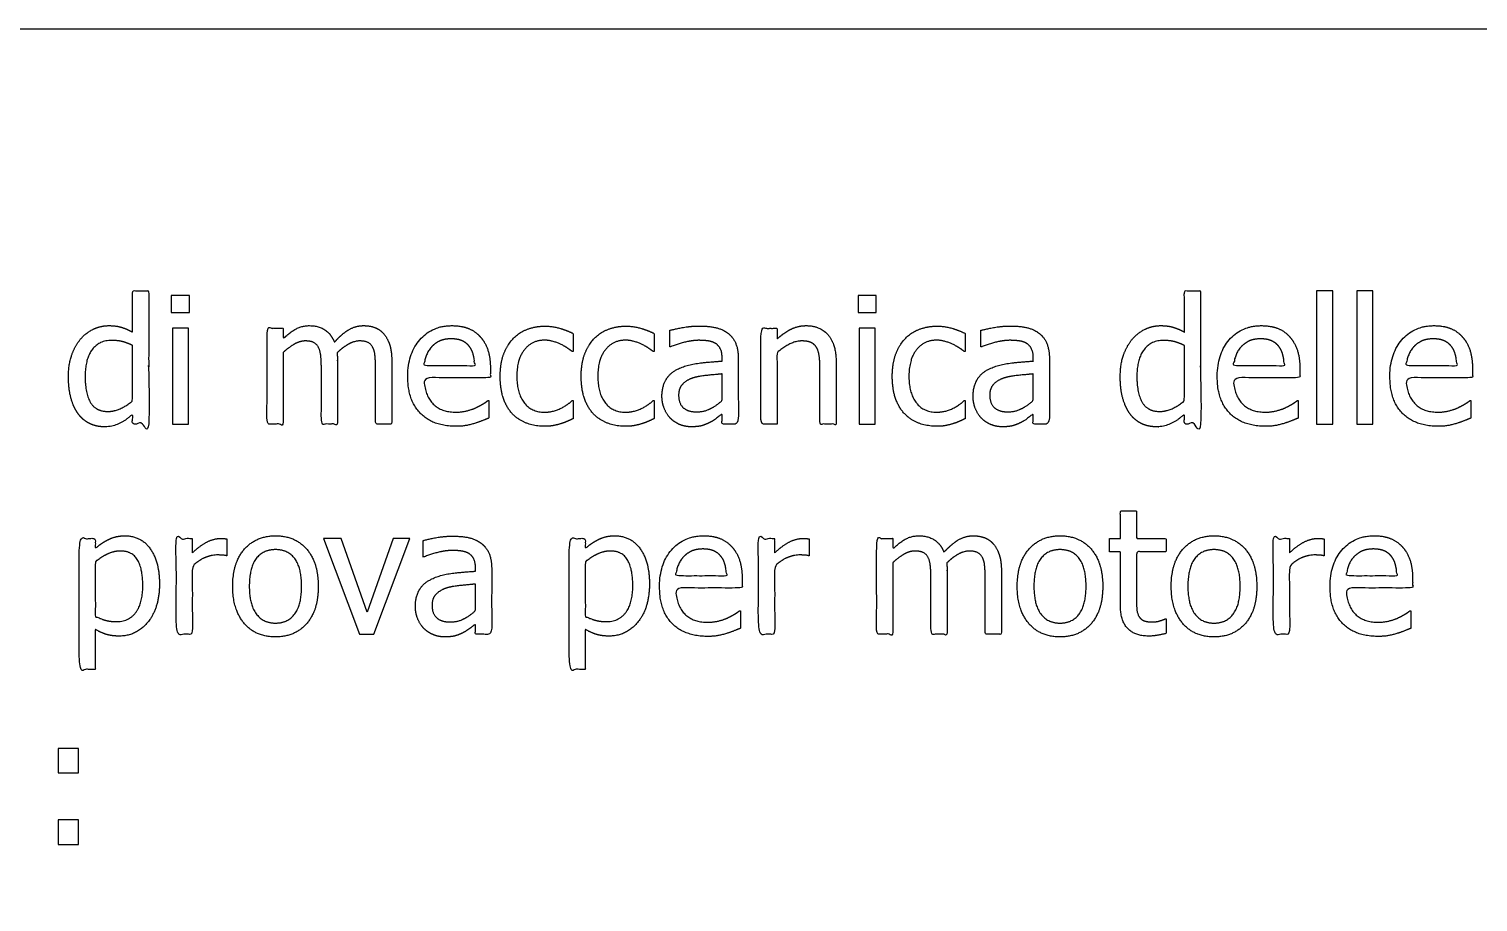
# Model space of a CAD drawing. Header units: millimetres. Extents: x -58 to 35, y -46 to 15.
# Drawn here: x -18.78 to 3.93, y 1.32 to 15 of the extents above; entities that cross this region are included whole.
import ezdxf

# ---------------------------------------------------------------- set-up
doc = ezdxf.new("R2010")
doc.units = ezdxf.units.MM
doc.layers.add('frase', color=1, linetype='Continuous')

msp = doc.modelspace()

# ---------------------------------------------------------------- linework, layer by layer
msp.add_lwpolyline([(31, -15), (-31, -15), (-31, -10), (-35, -10), (-35, -5), (-31, -5), (-31, 0), (-35, 0), (-35, 5), (-31, 5), (-31, 10), (-35, 10), (-35, 12, -0.414214), (-32, 15), (32, 15, -0.414214)], format="xyb")
at = {"layer": 'frase'}
for points in [[(-16.26, 10.559), (-16.26, 10.821), (-16.547, 10.821), (-16.547, 10.559)], [(-5.5, 10.559), (-5.5, 10.821), (-5.786, 10.821), (-5.786, 10.559)], [(1.651, 8.808), (1.651, 10.898), (1.398, 10.898), (1.398, 8.808)], [(2.28, 8.808), (2.28, 10.898), (2.027, 10.898), (2.027, 8.808)], [(-16.278, 8.808), (-16.278, 10.309), (-16.53, 10.309), (-16.53, 8.808)], [(-5.517, 8.808), (-5.517, 10.309), (-5.77, 10.309), (-5.77, 8.808)], [(-12.808, 7.016), (-13.07, 7.016), (-13.477, 5.861), (-13.887, 7.016), (-14.161, 7.016), (-13.6, 5.515), (-13.373, 5.515)], [(-17.999, 3.341), (-17.999, 3.723), (-18.32, 3.723), (-18.32, 3.341)], [(-17.999, 2.222), (-17.999, 2.605), (-18.32, 2.605), (-18.32, 2.222)]]:
    msp.add_lwpolyline(points, close=True, dxfattribs=at)
for points, knots in [([(-17.154, 10.249), (-17.247, 10.301), (-17.414, 10.351), (-17.525, 10.351), (-17.654, 10.351), (-17.885, 10.24), (-17.968, 10.142), (-18.057, 10.034), (-18.159, 9.745), (-18.159, 9.547), (-18.159, 9.358), (-18.078, 9.066), (-18.005, 8.967), (-17.932, 8.868), (-17.725, 8.766), (-17.602, 8.766), (-17.525, 8.766), (-17.41, 8.794), (-17.357, 8.82), (-17.299, 8.847), (-17.213, 8.912), (-17.154, 8.961), (-17.154, 8.885), (-17.154, 8.808), (-17.028, 8.808), (-16.902, 8.808), (-16.902, 9.853), (-16.902, 10.898), (-17.028, 10.898), (-17.154, 10.898), (-17.154, 10.573), (-17.154, 10.249)], [0, 0, 0, 1, 2, 2, 3, 4, 4, 5, 6, 6, 7, 8, 8, 9, 10, 10, 11, 12, 12, 13, 14, 14, 15, 15, 16, 16, 17, 17, 18, 18, 19, 19, 19]), ([(-0.673, 10.249), (-0.765, 10.301), (-0.932, 10.351), (-1.044, 10.351), (-1.172, 10.351), (-1.404, 10.24), (-1.487, 10.142), (-1.576, 10.034), (-1.678, 9.745), (-1.678, 9.547), (-1.678, 9.358), (-1.597, 9.066), (-1.524, 8.967), (-1.451, 8.868), (-1.243, 8.766), (-1.12, 8.766), (-1.044, 8.766), (-0.929, 8.794), (-0.876, 8.82), (-0.817, 8.847), (-0.731, 8.912), (-0.673, 8.961), (-0.673, 8.885), (-0.673, 8.808), (-0.547, 8.808), (-0.42, 8.808), (-0.42, 9.853), (-0.42, 10.898), (-0.547, 10.898), (-0.673, 10.898), (-0.673, 10.573), (-0.673, 10.249)], [0, 0, 0, 1, 2, 2, 3, 4, 4, 5, 6, 6, 7, 8, 8, 9, 10, 10, 11, 12, 12, 13, 14, 14, 15, 15, 16, 16, 17, 17, 18, 18, 19, 19, 19]), ([(-14.795, 9.93), (-14.71, 10.009), (-14.53, 10.111), (-14.449, 10.111), (-14.363, 10.111), (-14.265, 10.06), (-14.239, 10.006), (-14.213, 9.957), (-14.196, 9.781), (-14.196, 9.677), (-14.196, 9.243), (-14.196, 8.808), (-14.07, 8.808), (-13.944, 8.808), (-13.944, 9.303), (-13.944, 9.797), (-13.944, 9.839), (-13.947, 9.902), (-13.949, 9.925), (-13.855, 10.016), (-13.676, 10.111), (-13.598, 10.111), (-13.513, 10.111), (-13.414, 10.06), (-13.388, 10.006), (-13.362, 9.957), (-13.346, 9.781), (-13.346, 9.677), (-13.346, 9.243), (-13.346, 8.808), (-13.219, 8.808), (-13.093, 8.808), (-13.093, 9.303), (-13.093, 9.797), (-13.093, 9.951), (-13.159, 10.155), (-13.219, 10.223), (-13.278, 10.291), (-13.436, 10.351), (-13.534, 10.351), (-13.66, 10.351), (-13.877, 10.22), (-13.992, 10.092), (-14.046, 10.23), (-14.252, 10.351), (-14.384, 10.351), (-14.501, 10.351), (-14.696, 10.243), (-14.795, 10.144), (-14.795, 10.227), (-14.795, 10.309), (-14.921, 10.309), (-15.047, 10.309), (-15.047, 9.559), (-15.047, 8.808), (-14.921, 8.808), (-14.795, 8.808), (-14.795, 9.369), (-14.795, 9.93)], [0, 0, 0, 1, 2, 2, 3, 4, 4, 5, 6, 6, 7, 7, 8, 8, 9, 9, 10, 11, 11, 12, 13, 13, 14, 15, 15, 16, 17, 17, 18, 18, 19, 19, 20, 20, 21, 22, 22, 23, 24, 24, 25, 26, 26, 27, 28, 28, 29, 30, 30, 31, 31, 32, 32, 33, 33, 34, 34, 35, 35, 35]), ([(-11.589, 9.176), (-11.619, 9.15), (-11.713, 9.094), (-11.782, 9.061), (-11.846, 9.032), (-12.007, 8.995), (-12.09, 8.995), (-12.323, 8.995), (-12.585, 9.272), (-12.585, 9.533), (-12.066, 9.533), (-11.547, 9.533), (-11.547, 9.602), (-11.547, 9.671), (-11.547, 9.851), (-11.632, 10.098), (-11.713, 10.184), (-11.793, 10.27), (-12.008, 10.351), (-12.148, 10.351), (-12.457, 10.351), (-12.842, 9.917), (-12.842, 9.551), (-12.842, 9.178), (-12.446, 8.774), (-12.086, 8.774), (-11.996, 8.774), (-11.876, 8.795), (-11.803, 8.816), (-11.751, 8.831), (-11.618, 8.883), (-11.574, 8.901), (-11.574, 9.039), (-11.574, 9.176), (-11.581, 9.176), (-11.589, 9.176)], [0, 0, 0, 1, 2, 2, 3, 4, 4, 5, 6, 6, 7, 7, 8, 8, 9, 10, 10, 11, 12, 12, 13, 14, 14, 15, 16, 16, 17, 18, 18, 19, 20, 20, 21, 21, 22, 22, 22]), ([(-10.266, 9.176), (-10.352, 9.097), (-10.576, 8.995), (-10.699, 8.995), (-10.903, 8.995), (-11.133, 9.291), (-11.133, 9.556), (-11.133, 9.826), (-10.895, 10.123), (-10.699, 10.123), (-10.634, 10.123), (-10.491, 10.082), (-10.438, 10.056), (-10.378, 10.026), (-10.294, 9.967), (-10.266, 9.945), (-10.259, 9.945), (-10.252, 9.945), (-10.252, 10.086), (-10.252, 10.228), (-10.341, 10.274), (-10.571, 10.343), (-10.694, 10.343), (-10.846, 10.343), (-11.111, 10.238), (-11.2, 10.139), (-11.289, 10.042), (-11.394, 9.753), (-11.394, 9.556), (-11.394, 9.358), (-11.292, 9.063), (-11.2, 8.967), (-11.107, 8.87), (-10.85, 8.774), (-10.694, 8.774), (-10.615, 8.774), (-10.513, 8.794), (-10.448, 8.813), (-10.402, 8.825), (-10.289, 8.875), (-10.252, 8.893), (-10.252, 9.034), (-10.252, 9.176), (-10.259, 9.176), (-10.266, 9.176)], [0, 0, 0, 1, 2, 2, 3, 4, 4, 5, 6, 6, 7, 8, 8, 9, 10, 10, 11, 11, 12, 12, 13, 14, 14, 15, 16, 16, 17, 18, 18, 19, 20, 20, 21, 22, 22, 23, 24, 24, 25, 26, 26, 27, 27, 28, 28, 28]), ([(-8.997, 9.176), (-9.083, 9.097), (-9.307, 8.995), (-9.43, 8.995), (-9.634, 8.995), (-9.864, 9.291), (-9.864, 9.556), (-9.864, 9.826), (-9.626, 10.123), (-9.43, 10.123), (-9.365, 10.123), (-9.222, 10.082), (-9.169, 10.056), (-9.109, 10.026), (-9.025, 9.967), (-8.997, 9.945), (-8.99, 9.945), (-8.983, 9.945), (-8.983, 10.086), (-8.983, 10.228), (-9.072, 10.274), (-9.302, 10.343), (-9.425, 10.343), (-9.577, 10.343), (-9.842, 10.238), (-9.931, 10.139), (-10.02, 10.042), (-10.125, 9.753), (-10.125, 9.556), (-10.125, 9.358), (-10.023, 9.063), (-9.931, 8.967), (-9.838, 8.87), (-9.581, 8.774), (-9.425, 8.774), (-9.346, 8.774), (-9.243, 8.794), (-9.179, 8.813), (-9.133, 8.825), (-9.02, 8.875), (-8.983, 8.893), (-8.983, 9.034), (-8.983, 9.176), (-8.99, 9.176), (-8.997, 9.176)], [0, 0, 0, 1, 2, 2, 3, 4, 4, 5, 6, 6, 7, 8, 8, 9, 10, 10, 11, 11, 12, 12, 13, 14, 14, 15, 16, 16, 17, 18, 18, 19, 20, 20, 21, 22, 22, 23, 24, 24, 25, 26, 26, 27, 27, 28, 28, 28]), ([(-7.827, 10.233), (-7.911, 10.296), (-8.124, 10.345), (-8.279, 10.345), (-8.407, 10.345), (-8.668, 10.296), (-8.738, 10.277), (-8.738, 10.148), (-8.738, 10.019), (-8.731, 10.019), (-8.723, 10.019), (-8.605, 10.069), (-8.368, 10.121), (-8.281, 10.121), (-8.206, 10.121), (-8.067, 10.102), (-8.018, 10.071), (-7.97, 10.04), (-7.916, 9.932), (-7.916, 9.844), (-7.916, 9.82), (-7.916, 9.795), (-8.115, 9.784), (-8.459, 9.74), (-8.585, 9.682), (-8.728, 9.619), (-8.859, 9.398), (-8.859, 9.243), (-8.859, 9.142), (-8.786, 8.961), (-8.726, 8.899), (-8.663, 8.836), (-8.496, 8.766), (-8.404, 8.766), (-8.29, 8.766), (-8.166, 8.804), (-8.099, 8.839), (-8.051, 8.863), (-7.947, 8.945), (-7.916, 8.967), (-7.916, 8.888), (-7.916, 8.808), (-7.79, 8.808), (-7.663, 8.808), (-7.663, 9.321), (-7.663, 9.834), (-7.663, 9.975), (-7.744, 10.171), (-7.827, 10.233)], [0, 0, 0, 1, 2, 2, 3, 4, 4, 5, 5, 6, 6, 7, 8, 8, 9, 10, 10, 11, 12, 12, 13, 13, 14, 15, 15, 16, 17, 17, 18, 19, 19, 20, 21, 21, 22, 23, 23, 24, 25, 25, 26, 26, 27, 27, 28, 28, 29, 30, 30, 30]), ([(-6.6, 10.351), (-6.723, 10.351), (-6.942, 10.244), (-7.055, 10.142), (-7.055, 10.226), (-7.055, 10.309), (-7.182, 10.309), (-7.308, 10.309), (-7.308, 9.559), (-7.308, 8.808), (-7.182, 8.808), (-7.055, 8.808), (-7.055, 9.369), (-7.055, 9.93), (-6.96, 10.011), (-6.76, 10.111), (-6.666, 10.111), (-6.572, 10.111), (-6.462, 10.056), (-6.431, 10), (-6.402, 9.946), (-6.383, 9.768), (-6.383, 9.664), (-6.383, 9.236), (-6.383, 8.808), (-6.256, 8.808), (-6.13, 8.808), (-6.13, 9.295), (-6.13, 9.782), (-6.13, 10.06), (-6.38, 10.351), (-6.6, 10.351)], [0, 0, 0, 1, 2, 2, 3, 3, 4, 4, 5, 5, 6, 6, 7, 7, 8, 9, 9, 10, 11, 11, 12, 13, 13, 14, 14, 15, 15, 16, 16, 17, 18, 18, 18]), ([(-4.122, 9.176), (-4.208, 9.097), (-4.431, 8.995), (-4.555, 8.995), (-4.759, 8.995), (-4.989, 9.291), (-4.989, 9.556), (-4.989, 9.826), (-4.751, 10.123), (-4.555, 10.123), (-4.49, 10.123), (-4.347, 10.082), (-4.294, 10.056), (-4.234, 10.026), (-4.149, 9.967), (-4.122, 9.945), (-4.115, 9.945), (-4.107, 9.945), (-4.107, 10.086), (-4.107, 10.228), (-4.196, 10.274), (-4.427, 10.343), (-4.55, 10.343), (-4.702, 10.343), (-4.966, 10.238), (-5.055, 10.139), (-5.145, 10.042), (-5.25, 9.753), (-5.25, 9.556), (-5.25, 9.358), (-5.148, 9.063), (-5.055, 8.967), (-4.963, 8.87), (-4.705, 8.774), (-4.55, 8.774), (-4.47, 8.774), (-4.368, 8.794), (-4.303, 8.813), (-4.258, 8.825), (-4.145, 8.875), (-4.107, 8.893), (-4.107, 9.034), (-4.107, 9.176), (-4.115, 9.176), (-4.122, 9.176)], [0, 0, 0, 1, 2, 2, 3, 4, 4, 5, 6, 6, 7, 8, 8, 9, 10, 10, 11, 11, 12, 12, 13, 14, 14, 15, 16, 16, 17, 18, 18, 19, 20, 20, 21, 22, 22, 23, 24, 24, 25, 26, 26, 27, 27, 28, 28, 28]), ([(-2.952, 10.233), (-3.036, 10.296), (-3.248, 10.345), (-3.404, 10.345), (-3.532, 10.345), (-3.793, 10.296), (-3.863, 10.277), (-3.863, 10.148), (-3.863, 10.019), (-3.855, 10.019), (-3.848, 10.019), (-3.73, 10.069), (-3.493, 10.121), (-3.406, 10.121), (-3.331, 10.121), (-3.192, 10.102), (-3.143, 10.071), (-3.094, 10.04), (-3.041, 9.932), (-3.041, 9.844), (-3.041, 9.82), (-3.041, 9.795), (-3.24, 9.784), (-3.584, 9.74), (-3.71, 9.682), (-3.853, 9.619), (-3.984, 9.398), (-3.984, 9.243), (-3.984, 9.142), (-3.911, 8.961), (-3.851, 8.899), (-3.788, 8.836), (-3.621, 8.766), (-3.529, 8.766), (-3.415, 8.766), (-3.29, 8.804), (-3.224, 8.839), (-3.175, 8.863), (-3.072, 8.945), (-3.041, 8.967), (-3.041, 8.888), (-3.041, 8.808), (-2.914, 8.808), (-2.788, 8.808), (-2.788, 9.321), (-2.788, 9.834), (-2.788, 9.975), (-2.869, 10.171), (-2.952, 10.233)], [0, 0, 0, 1, 2, 2, 3, 4, 4, 5, 5, 6, 6, 7, 8, 8, 9, 10, 10, 11, 12, 12, 13, 13, 14, 15, 15, 16, 17, 17, 18, 19, 19, 20, 21, 21, 22, 23, 23, 24, 25, 25, 26, 26, 27, 27, 28, 28, 29, 30, 30, 30]), ([(1.095, 9.176), (1.064, 9.15), (0.97, 9.094), (0.902, 9.061), (0.838, 9.032), (0.677, 8.995), (0.594, 8.995), (0.361, 8.995), (0.098, 9.272), (0.098, 9.533), (0.618, 9.533), (1.137, 9.533), (1.137, 9.602), (1.137, 9.671), (1.137, 9.851), (1.051, 10.098), (0.97, 10.184), (0.891, 10.27), (0.675, 10.351), (0.536, 10.351), (0.227, 10.351), (-0.158, 9.917), (-0.158, 9.551), (-0.158, 9.178), (0.238, 8.774), (0.598, 8.774), (0.688, 8.774), (0.808, 8.795), (0.881, 8.816), (0.933, 8.831), (1.066, 8.883), (1.11, 8.901), (1.11, 9.039), (1.11, 9.176), (1.103, 9.176), (1.095, 9.176)], [0, 0, 0, 1, 2, 2, 3, 4, 4, 5, 6, 6, 7, 7, 8, 8, 9, 10, 10, 11, 12, 12, 13, 14, 14, 15, 16, 16, 17, 18, 18, 19, 20, 20, 21, 21, 22, 22, 22]), ([(3.8, 9.176), (3.769, 9.15), (3.675, 9.094), (3.607, 9.061), (3.543, 9.032), (3.382, 8.995), (3.299, 8.995), (3.066, 8.995), (2.804, 9.272), (2.804, 9.533), (3.323, 9.533), (3.842, 9.533), (3.842, 9.602), (3.842, 9.671), (3.842, 9.851), (3.757, 10.098), (3.675, 10.184), (3.596, 10.27), (3.381, 10.351), (3.241, 10.351), (2.932, 10.351), (2.547, 9.917), (2.547, 9.551), (2.547, 9.178), (2.943, 8.774), (3.303, 8.774), (3.393, 8.774), (3.513, 8.795), (3.586, 8.816), (3.638, 8.831), (3.771, 8.883), (3.815, 8.901), (3.815, 9.039), (3.815, 9.176), (3.808, 9.176), (3.8, 9.176)], [0, 0, 0, 1, 2, 2, 3, 4, 4, 5, 6, 6, 7, 7, 8, 8, 9, 10, 10, 11, 12, 12, 13, 14, 14, 15, 16, 16, 17, 18, 18, 19, 20, 20, 21, 21, 22, 22, 22]), ([(-17.154, 10.04), (-17.154, 9.607), (-17.154, 9.173), (-17.243, 9.097), (-17.444, 9.006), (-17.543, 9.006), (-17.73, 9.006), (-17.898, 9.287), (-17.898, 9.552), (-17.898, 9.828), (-17.678, 10.12), (-17.483, 10.12), (-17.397, 10.12), (-17.248, 10.086), (-17.154, 10.04)], [0, 0, 0, 1, 1, 2, 3, 3, 4, 5, 5, 6, 7, 7, 8, 9, 9, 9]), ([(-11.879, 10.027), (-11.838, 9.977), (-11.796, 9.828), (-11.793, 9.726), (-12.189, 9.726), (-12.585, 9.726), (-12.577, 9.821), (-12.519, 9.966), (-12.462, 10.026), (-12.404, 10.084), (-12.263, 10.144), (-12.162, 10.144), (-12.06, 10.144), (-11.923, 10.084), (-11.879, 10.027)], [0, 0, 0, 1, 2, 2, 3, 3, 4, 5, 5, 6, 7, 7, 8, 9, 9, 9]), ([(-0.673, 10.04), (-0.673, 9.607), (-0.673, 9.173), (-0.762, 9.097), (-0.963, 9.006), (-1.062, 9.006), (-1.248, 9.006), (-1.417, 9.287), (-1.417, 9.552), (-1.417, 9.828), (-1.196, 10.12), (-1.002, 10.12), (-0.916, 10.12), (-0.767, 10.086), (-0.673, 10.04)], [0, 0, 0, 1, 1, 2, 3, 3, 4, 5, 5, 6, 7, 7, 8, 9, 9, 9]), ([(0.805, 10.027), (0.846, 9.977), (0.888, 9.828), (0.891, 9.726), (0.495, 9.726), (0.098, 9.726), (0.107, 9.821), (0.165, 9.966), (0.222, 10.026), (0.28, 10.084), (0.421, 10.144), (0.522, 10.144), (0.624, 10.144), (0.761, 10.084), (0.805, 10.027)], [0, 0, 0, 1, 2, 2, 3, 3, 4, 5, 5, 6, 7, 7, 8, 9, 9, 9]), ([(3.51, 10.027), (3.551, 9.977), (3.593, 9.828), (3.596, 9.726), (3.2, 9.726), (2.804, 9.726), (2.812, 9.821), (2.87, 9.966), (2.927, 10.026), (2.985, 10.084), (3.126, 10.144), (3.227, 10.144), (3.329, 10.144), (3.466, 10.084), (3.51, 10.027)], [0, 0, 0, 1, 2, 2, 3, 3, 4, 5, 5, 6, 7, 7, 8, 9, 9, 9]), ([(-7.916, 9.594), (-7.916, 9.386), (-7.916, 9.178), (-8, 9.102), (-8.195, 9), (-8.313, 9), (-8.453, 9), (-8.598, 9.131), (-8.598, 9.261), (-8.598, 9.374), (-8.467, 9.502), (-8.367, 9.533), (-8.281, 9.559), (-8.007, 9.586), (-7.916, 9.594)], [0, 0, 0, 1, 1, 2, 3, 3, 4, 5, 5, 6, 7, 7, 8, 9, 9, 9]), ([(-3.041, 9.594), (-3.041, 9.386), (-3.041, 9.178), (-3.125, 9.102), (-3.32, 9), (-3.438, 9), (-3.577, 9), (-3.723, 9.131), (-3.723, 9.261), (-3.723, 9.374), (-3.592, 9.502), (-3.491, 9.533), (-3.406, 9.559), (-3.132, 9.586), (-3.041, 9.594)], [0, 0, 0, 1, 1, 2, 3, 3, 4, 5, 5, 6, 7, 7, 8, 9, 9, 9]), ([(-1.175, 5.707), (-1.263, 5.707), (-1.365, 5.754), (-1.388, 5.801), (-1.415, 5.854), (-1.423, 5.979), (-1.423, 6.092), (-1.423, 6.45), (-1.423, 6.807), (-1.191, 6.807), (-0.958, 6.807), (-0.958, 6.912), (-0.958, 7.016), (-1.191, 7.016), (-1.423, 7.016), (-1.423, 7.232), (-1.423, 7.447), (-1.55, 7.447), (-1.676, 7.447), (-1.676, 7.232), (-1.676, 7.016), (-1.761, 7.016), (-1.846, 7.016), (-1.846, 6.912), (-1.846, 6.807), (-1.761, 6.807), (-1.676, 6.807), (-1.676, 6.391), (-1.676, 5.976), (-1.676, 5.721), (-1.444, 5.486), (-1.239, 5.486), (-1.175, 5.486), (-1.03, 5.509), (-0.958, 5.528), (-0.958, 5.642), (-0.958, 5.755), (-0.966, 5.755), (-0.973, 5.755), (-0.999, 5.744), (-1.114, 5.707), (-1.175, 5.707)], [0, 0, 0, 1, 2, 2, 3, 4, 4, 5, 5, 6, 6, 7, 7, 8, 8, 9, 9, 10, 10, 11, 11, 12, 12, 13, 13, 14, 14, 15, 15, 16, 17, 17, 18, 19, 19, 20, 20, 21, 21, 22, 23, 23, 23]), ([(-17.279, 7.058), (-17.414, 7.058), (-17.644, 6.945), (-17.738, 6.859), (-17.738, 6.938), (-17.738, 7.016), (-17.864, 7.016), (-17.991, 7.016), (-17.991, 5.99), (-17.991, 4.963), (-17.864, 4.963), (-17.738, 4.963), (-17.738, 5.277), (-17.738, 5.592), (-17.649, 5.538), (-17.477, 5.486), (-17.365, 5.486), (-17.091, 5.486), (-16.733, 5.93), (-16.733, 6.306), (-16.733, 6.65), (-17.021, 7.058), (-17.279, 7.058)], [0, 0, 0, 1, 2, 2, 3, 3, 4, 4, 5, 5, 6, 6, 7, 7, 8, 9, 9, 10, 11, 11, 12, 13, 13, 13]), ([(-15.777, 7.016), (-15.874, 7.016), (-16.08, 6.916), (-16.218, 6.793), (-16.218, 6.904), (-16.218, 7.016), (-16.344, 7.016), (-16.47, 7.016), (-16.47, 6.266), (-16.47, 5.515), (-16.344, 5.515), (-16.218, 5.515), (-16.218, 6.048), (-16.218, 6.58), (-16.127, 6.668), (-15.926, 6.757), (-15.824, 6.757), (-15.78, 6.757), (-15.717, 6.754), (-15.688, 6.746), (-15.681, 6.746), (-15.675, 6.746), (-15.675, 6.877), (-15.675, 7.008), (-15.699, 7.013), (-15.738, 7.016), (-15.777, 7.016)], [0, 0, 0, 1, 2, 2, 3, 3, 4, 4, 5, 5, 6, 6, 7, 7, 8, 9, 9, 10, 11, 11, 12, 12, 13, 13, 14, 15, 15, 15]), ([(-14.914, 7.058), (-15.216, 7.058), (-15.585, 6.642), (-15.585, 6.266), (-15.585, 5.9), (-15.227, 5.473), (-14.914, 5.473), (-14.61, 5.473), (-14.245, 5.887), (-14.245, 6.266), (-14.245, 6.643), (-14.61, 7.058), (-14.914, 7.058)], [0, 0, 0, 1, 2, 2, 3, 4, 4, 5, 6, 6, 7, 8, 8, 8]), ([(-11.691, 6.94), (-11.775, 7.003), (-11.987, 7.052), (-12.143, 7.052), (-12.271, 7.052), (-12.532, 7.003), (-12.602, 6.984), (-12.602, 6.855), (-12.602, 6.726), (-12.594, 6.726), (-12.587, 6.726), (-12.469, 6.776), (-12.232, 6.828), (-12.145, 6.828), (-12.07, 6.828), (-11.931, 6.809), (-11.882, 6.778), (-11.833, 6.747), (-11.78, 6.639), (-11.78, 6.551), (-11.78, 6.527), (-11.78, 6.502), (-11.979, 6.491), (-12.323, 6.447), (-12.449, 6.389), (-12.592, 6.326), (-12.723, 6.105), (-12.723, 5.95), (-12.723, 5.849), (-12.65, 5.668), (-12.59, 5.606), (-12.527, 5.543), (-12.36, 5.473), (-12.268, 5.473), (-12.154, 5.473), (-12.03, 5.511), (-11.963, 5.546), (-11.914, 5.571), (-11.811, 5.652), (-11.78, 5.674), (-11.78, 5.595), (-11.78, 5.515), (-11.654, 5.515), (-11.527, 5.515), (-11.527, 6.028), (-11.527, 6.541), (-11.527, 6.682), (-11.608, 6.878), (-11.691, 6.94)], [0, 0, 0, 1, 2, 2, 3, 4, 4, 5, 5, 6, 6, 7, 8, 8, 9, 10, 10, 11, 12, 12, 13, 13, 14, 15, 15, 16, 17, 17, 18, 19, 19, 20, 21, 21, 22, 23, 23, 24, 25, 25, 26, 26, 27, 27, 28, 28, 29, 30, 30, 30]), ([(-9.602, 7.058), (-9.736, 7.058), (-9.966, 6.945), (-10.06, 6.859), (-10.06, 6.938), (-10.06, 7.016), (-10.187, 7.016), (-10.313, 7.016), (-10.313, 5.99), (-10.313, 4.963), (-10.187, 4.963), (-10.06, 4.963), (-10.06, 5.277), (-10.06, 5.592), (-9.971, 5.538), (-9.799, 5.486), (-9.688, 5.486), (-9.414, 5.486), (-9.055, 5.93), (-9.055, 6.306), (-9.055, 6.65), (-9.344, 7.058), (-9.602, 7.058)], [0, 0, 0, 1, 2, 2, 3, 3, 4, 4, 5, 5, 6, 6, 7, 7, 8, 9, 9, 10, 11, 11, 12, 13, 13, 13]), ([(-7.644, 5.883), (-7.675, 5.857), (-7.769, 5.801), (-7.837, 5.768), (-7.902, 5.739), (-8.062, 5.702), (-8.145, 5.702), (-8.378, 5.702), (-8.641, 5.979), (-8.641, 6.24), (-8.121, 6.24), (-7.602, 6.24), (-7.602, 6.309), (-7.602, 6.378), (-7.602, 6.558), (-7.688, 6.806), (-7.769, 6.891), (-7.848, 6.977), (-8.064, 7.058), (-8.203, 7.058), (-8.513, 7.058), (-8.897, 6.624), (-8.897, 6.258), (-8.897, 5.885), (-8.501, 5.481), (-8.141, 5.481), (-8.051, 5.481), (-7.931, 5.502), (-7.858, 5.524), (-7.806, 5.538), (-7.673, 5.59), (-7.629, 5.608), (-7.629, 5.746), (-7.629, 5.883), (-7.637, 5.883), (-7.644, 5.883)], [0, 0, 0, 1, 2, 2, 3, 4, 4, 5, 6, 6, 7, 7, 8, 8, 9, 10, 10, 11, 12, 12, 13, 14, 14, 15, 16, 16, 17, 18, 18, 19, 20, 20, 21, 21, 22, 22, 22]), ([(-6.652, 7.016), (-6.749, 7.016), (-6.955, 6.916), (-7.093, 6.793), (-7.093, 6.904), (-7.093, 7.016), (-7.219, 7.016), (-7.346, 7.016), (-7.346, 6.266), (-7.346, 5.515), (-7.219, 5.515), (-7.093, 5.515), (-7.093, 6.048), (-7.093, 6.58), (-7.002, 6.668), (-6.801, 6.757), (-6.699, 6.757), (-6.655, 6.757), (-6.592, 6.754), (-6.563, 6.746), (-6.556, 6.746), (-6.55, 6.746), (-6.55, 6.877), (-6.55, 7.008), (-6.574, 7.013), (-6.613, 7.016), (-6.652, 7.016)], [0, 0, 0, 1, 2, 2, 3, 3, 4, 4, 5, 5, 6, 6, 7, 7, 8, 9, 9, 10, 11, 11, 12, 12, 13, 13, 14, 15, 15, 15]), ([(-5.242, 6.637), (-5.158, 6.716), (-4.978, 6.819), (-4.897, 6.819), (-4.811, 6.819), (-4.712, 6.767), (-4.686, 6.713), (-4.66, 6.665), (-4.644, 6.488), (-4.644, 6.384), (-4.644, 5.95), (-4.644, 5.515), (-4.517, 5.515), (-4.391, 5.515), (-4.391, 6.01), (-4.391, 6.504), (-4.391, 6.546), (-4.394, 6.609), (-4.396, 6.632), (-4.302, 6.723), (-4.124, 6.819), (-4.046, 6.819), (-3.96, 6.819), (-3.861, 6.767), (-3.835, 6.713), (-3.809, 6.665), (-3.793, 6.488), (-3.793, 6.384), (-3.793, 5.95), (-3.793, 5.515), (-3.666, 5.515), (-3.54, 5.515), (-3.54, 6.01), (-3.54, 6.504), (-3.54, 6.658), (-3.607, 6.862), (-3.666, 6.93), (-3.725, 6.998), (-3.884, 7.058), (-3.981, 7.058), (-4.107, 7.058), (-4.325, 6.927), (-4.44, 6.799), (-4.493, 6.937), (-4.699, 7.058), (-4.832, 7.058), (-4.949, 7.058), (-5.143, 6.95), (-5.242, 6.851), (-5.242, 6.934), (-5.242, 7.016), (-5.368, 7.016), (-5.495, 7.016), (-5.495, 6.266), (-5.495, 5.515), (-5.368, 5.515), (-5.242, 5.515), (-5.242, 6.076), (-5.242, 6.637)], [0, 0, 0, 1, 2, 2, 3, 4, 4, 5, 6, 6, 7, 7, 8, 8, 9, 9, 10, 11, 11, 12, 13, 13, 14, 15, 15, 16, 17, 17, 18, 18, 19, 19, 20, 20, 21, 22, 22, 23, 24, 24, 25, 26, 26, 27, 28, 28, 29, 30, 30, 31, 31, 32, 32, 33, 33, 34, 34, 35, 35, 35]), ([(-2.621, 7.058), (-2.923, 7.058), (-3.292, 6.642), (-3.292, 6.266), (-3.292, 5.9), (-2.934, 5.473), (-2.621, 5.473), (-2.316, 5.473), (-1.952, 5.887), (-1.952, 6.266), (-1.952, 6.643), (-2.316, 7.058), (-2.621, 7.058)], [0, 0, 0, 1, 2, 2, 3, 4, 4, 5, 6, 6, 7, 8, 8, 8]), ([(-0.208, 7.058), (-0.509, 7.058), (-0.879, 6.642), (-0.879, 6.266), (-0.879, 5.9), (-0.521, 5.473), (-0.208, 5.473), (0.097, 5.473), (0.462, 5.887), (0.462, 6.266), (0.462, 6.643), (0.097, 7.058), (-0.208, 7.058)], [0, 0, 0, 1, 2, 2, 3, 4, 4, 5, 6, 6, 7, 8, 8, 8]), ([(1.415, 7.016), (1.317, 7.016), (1.111, 6.916), (0.974, 6.793), (0.974, 6.904), (0.974, 7.016), (0.847, 7.016), (0.721, 7.016), (0.721, 6.266), (0.721, 5.515), (0.847, 5.515), (0.974, 5.515), (0.974, 6.048), (0.974, 6.58), (1.064, 6.668), (1.265, 6.757), (1.368, 6.757), (1.411, 6.757), (1.475, 6.754), (1.504, 6.746), (1.51, 6.746), (1.517, 6.746), (1.517, 6.877), (1.517, 7.008), (1.492, 7.013), (1.453, 7.016), (1.415, 7.016)], [0, 0, 0, 1, 2, 2, 3, 3, 4, 4, 5, 5, 6, 6, 7, 7, 8, 9, 9, 10, 11, 11, 12, 12, 13, 13, 14, 15, 15, 15]), ([(2.862, 5.883), (2.831, 5.857), (2.737, 5.801), (2.669, 5.768), (2.604, 5.739), (2.444, 5.702), (2.361, 5.702), (2.128, 5.702), (1.865, 5.979), (1.865, 6.24), (2.385, 6.24), (2.904, 6.24), (2.904, 6.309), (2.904, 6.378), (2.904, 6.558), (2.818, 6.806), (2.737, 6.891), (2.658, 6.977), (2.442, 7.058), (2.303, 7.058), (1.993, 7.058), (1.609, 6.624), (1.609, 6.258), (1.609, 5.885), (2.004, 5.481), (2.364, 5.481), (2.455, 5.481), (2.575, 5.502), (2.648, 5.524), (2.7, 5.538), (2.833, 5.59), (2.876, 5.608), (2.876, 5.746), (2.876, 5.883), (2.869, 5.883), (2.862, 5.883)], [0, 0, 0, 1, 2, 2, 3, 4, 4, 5, 6, 6, 7, 7, 8, 8, 9, 10, 10, 11, 12, 12, 13, 14, 14, 15, 16, 16, 17, 18, 18, 19, 20, 20, 21, 21, 22, 22, 22]), ([(-17.341, 6.819), (-17.158, 6.819), (-16.994, 6.535), (-16.994, 6.277), (-16.994, 6.002), (-17.211, 5.713), (-17.407, 5.713), (-17.498, 5.713), (-17.639, 5.749), (-17.738, 5.796), (-17.738, 6.222), (-17.738, 6.648), (-17.649, 6.723), (-17.448, 6.819), (-17.341, 6.819)], [0, 0, 0, 1, 2, 2, 3, 4, 4, 5, 6, 6, 7, 7, 8, 9, 9, 9]), ([(-14.914, 6.841), (-14.718, 6.841), (-14.506, 6.558), (-14.506, 6.266), (-14.506, 5.977), (-14.72, 5.69), (-14.914, 5.69), (-15.111, 5.69), (-15.325, 5.982), (-15.325, 6.266), (-15.325, 6.558), (-15.111, 6.841), (-14.914, 6.841)], [0, 0, 0, 1, 2, 2, 3, 4, 4, 5, 6, 6, 7, 8, 8, 8]), ([(-9.663, 6.819), (-9.48, 6.819), (-9.316, 6.535), (-9.316, 6.277), (-9.316, 6.002), (-9.534, 5.713), (-9.73, 5.713), (-9.82, 5.713), (-9.961, 5.749), (-10.06, 5.796), (-10.06, 6.222), (-10.06, 6.648), (-9.971, 6.723), (-9.77, 6.819), (-9.663, 6.819)], [0, 0, 0, 1, 2, 2, 3, 4, 4, 5, 6, 6, 7, 7, 8, 9, 9, 9]), ([(-7.934, 6.734), (-7.893, 6.684), (-7.851, 6.535), (-7.848, 6.433), (-8.244, 6.433), (-8.641, 6.433), (-8.632, 6.528), (-8.574, 6.673), (-8.517, 6.733), (-8.459, 6.791), (-8.318, 6.851), (-8.218, 6.851), (-8.115, 6.851), (-7.978, 6.791), (-7.934, 6.734)], [0, 0, 0, 1, 2, 2, 3, 3, 4, 5, 5, 6, 7, 7, 8, 9, 9, 9]), ([(-2.621, 6.841), (-2.425, 6.841), (-2.213, 6.558), (-2.213, 6.266), (-2.213, 5.977), (-2.427, 5.69), (-2.621, 5.69), (-2.817, 5.69), (-3.031, 5.982), (-3.031, 6.266), (-3.031, 6.558), (-2.817, 6.841), (-2.621, 6.841)], [0, 0, 0, 1, 2, 2, 3, 4, 4, 5, 6, 6, 7, 8, 8, 8]), ([(-0.208, 6.841), (-0.012, 6.841), (0.201, 6.558), (0.201, 6.266), (0.201, 5.977), (-0.013, 5.69), (-0.208, 5.69), (-0.404, 5.69), (-0.618, 5.982), (-0.618, 6.266), (-0.618, 6.558), (-0.404, 6.841), (-0.208, 6.841)], [0, 0, 0, 1, 2, 2, 3, 4, 4, 5, 6, 6, 7, 8, 8, 8]), ([(2.572, 6.734), (2.612, 6.684), (2.654, 6.535), (2.658, 6.433), (2.261, 6.433), (1.865, 6.433), (1.873, 6.528), (1.932, 6.673), (1.988, 6.733), (2.047, 6.791), (2.188, 6.851), (2.288, 6.851), (2.39, 6.851), (2.528, 6.791), (2.572, 6.734)], [0, 0, 0, 1, 2, 2, 3, 3, 4, 5, 5, 6, 7, 7, 8, 9, 9, 9]), ([(-11.78, 6.301), (-11.78, 6.093), (-11.78, 5.885), (-11.864, 5.809), (-12.059, 5.707), (-12.177, 5.707), (-12.316, 5.707), (-12.462, 5.838), (-12.462, 5.968), (-12.462, 6.081), (-12.331, 6.209), (-12.231, 6.24), (-12.145, 6.266), (-11.871, 6.293), (-11.78, 6.301)], [0, 0, 0, 1, 1, 2, 3, 3, 4, 5, 5, 6, 7, 7, 8, 9, 9, 9])]:
    msp.add_open_spline(points, degree=2, knots=knots, dxfattribs=at)

doc.saveas('drawing.dxf')
